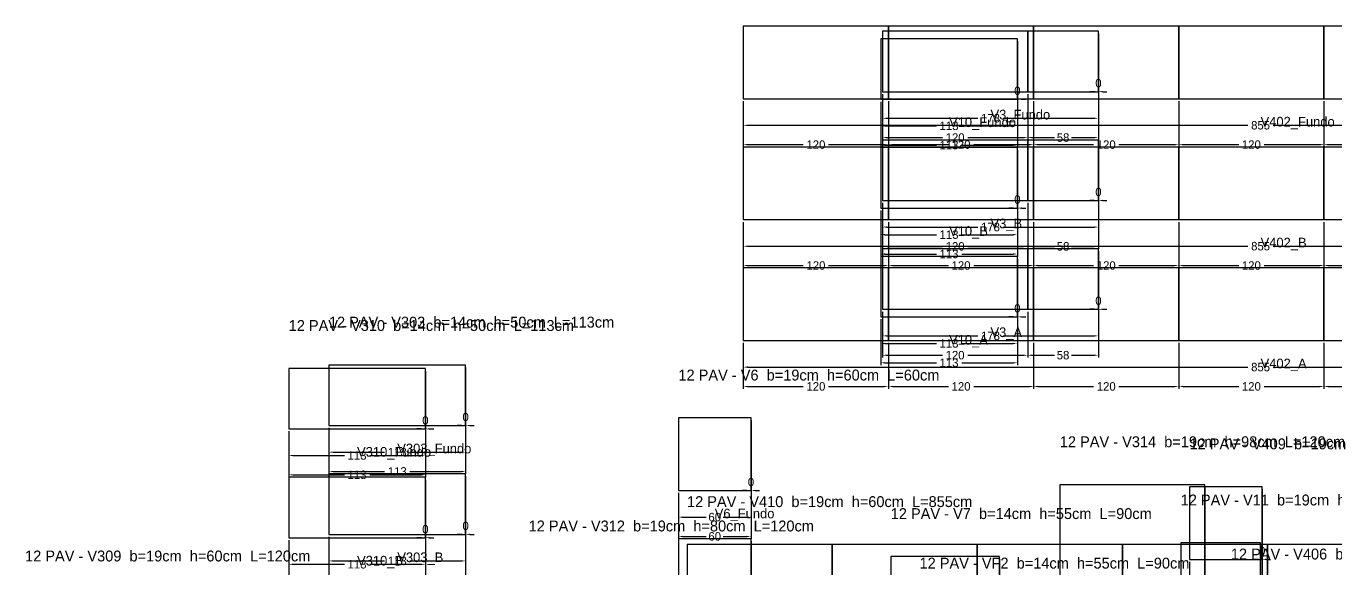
# Model space of a CAD drawing. Header units: metres. Extents: x 946 to 6411, y -603 to 1666.
# Drawn here: x 1103 to 2185, y 459 to 908 of the extents above; entities that cross this region are included whole.
import ezdxf

# ---------------------------------------------------------------- set-up
doc = ezdxf.new("R2010")
doc.units = ezdxf.units.M
doc.layers.add('COTA', color=3, linetype='Continuous')
doc.dimstyles.new('COTA_VIG', dxfattribs={"dimtxt": 7, "dimasz": 3.5, "dimexe": 2, "dimexo": 2, "dimgap": 1.5, "dimtad": 1, "dimdec": 1, "dimcen": 2.5, "dimclrd": 3, "dimclre": 3, "dimclrt": 3, "dimazin": 3, "dimtfac": 1, "dimtmove": 0, "dimatfit": 3})

# ---------------------------------------------------------------- blocks, each defined once
blk = doc.blocks.new('_CLOSEDFILLED')
at = {"color": 0, "linetype": 'BYBLOCK'}
blk.add_solid([(-1, 0.16), (0, 0), (-1, -0.16)], dxfattribs=at)
blk = doc.blocks.new('*D37')
at = {"color": 3}
for p, q in [((1810.53, 671.94), (1810.53, 649.94)), ((1989.03, 671.94), (1989.03, 649.94)), ((1814.03, 651.94), (1889.28, 651.94)), ((1910.28, 651.94), (1985.53, 651.94))]:
    blk.add_line(p, q, dxfattribs=at)
at = {"layer": 'Defpoints'}
for p in [(1810.53, 673.94), (1989.03, 673.94), (1810.53, 651.94)]:
    blk.add_point(p, dxfattribs=at)
at = {"layer": 'COTA', "color": 3, "xscale": 3.5, "yscale": 3.5, "rotation": 180}
blk.add_blockref('_CLOSEDFILLED', (1810.53, 651.94), dxfattribs=at)
at = {"layer": 'COTA', "color": 3, "xscale": 3.5, "yscale": 3.5}
blk.add_blockref('_CLOSEDFILLED', (1989.03, 651.94), dxfattribs=at)
at = {"layer": 'COTA', "color": 3, "insert": (1899.78, 651.94), "char_height": 7, "attachment_point": 5}
blk.add_mtext('178', dxfattribs=at)
blk = doc.blocks.new('*D38')
at = {"color": 3}
for p, q in [((1810.53, 671.94), (1810.53, 633.94)), ((1930.53, 671.94), (1930.53, 633.94)), ((1814.03, 635.94), (1860.03, 635.94)), ((1881.03, 635.94), (1927.03, 635.94))]:
    blk.add_line(p, q, dxfattribs=at)
at = {"layer": 'Defpoints'}
for p in [(1810.53, 673.94), (1930.53, 673.94), (1810.53, 635.94)]:
    blk.add_point(p, dxfattribs=at)
at = {"layer": 'COTA', "color": 3, "xscale": 3.5, "yscale": 3.5, "rotation": 180}
blk.add_blockref('_CLOSEDFILLED', (1810.53, 635.94), dxfattribs=at)
at = {"layer": 'COTA', "color": 3, "xscale": 3.5, "yscale": 3.5}
blk.add_blockref('_CLOSEDFILLED', (1930.53, 635.94), dxfattribs=at)
at = {"layer": 'COTA', "color": 3, "insert": (1870.53, 635.94), "char_height": 7, "attachment_point": 5}
blk.add_mtext('120', dxfattribs=at)
blk = doc.blocks.new('*D39')
at = {"color": 3}
for p, q in [((1930.53, 671.94), (1930.53, 633.94)), ((1989.03, 671.94), (1989.03, 633.94)), ((1934.03, 635.94), (1952.78, 635.94)), ((1966.78, 635.94), (1985.53, 635.94))]:
    blk.add_line(p, q, dxfattribs=at)
at = {"layer": 'Defpoints'}
for p in [(1930.53, 673.94), (1989.03, 673.94), (1930.53, 635.94)]:
    blk.add_point(p, dxfattribs=at)
at = {"layer": 'COTA', "color": 3, "xscale": 3.5, "yscale": 3.5, "rotation": 180}
blk.add_blockref('_CLOSEDFILLED', (1930.53, 635.94), dxfattribs=at)
at = {"layer": 'COTA', "color": 3, "xscale": 3.5, "yscale": 3.5}
blk.add_blockref('_CLOSEDFILLED', (1989.03, 635.94), dxfattribs=at)
at = {"layer": 'COTA', "color": 3, "insert": (1959.78, 635.94), "char_height": 7, "attachment_point": 5}
blk.add_mtext('58', dxfattribs=at)
blk = doc.blocks.new('*D41')
at = {"color": 3}
for p, q in [((1810.53, 761.94), (1810.53, 739.94)), ((1989.03, 761.94), (1989.03, 739.94)), ((1814.03, 741.94), (1889.28, 741.94)), ((1910.28, 741.94), (1985.53, 741.94))]:
    blk.add_line(p, q, dxfattribs=at)
at = {"layer": 'Defpoints'}
for p in [(1810.53, 763.94), (1989.03, 763.94), (1810.53, 741.94)]:
    blk.add_point(p, dxfattribs=at)
at = {"layer": 'COTA', "color": 3, "xscale": 3.5, "yscale": 3.5, "rotation": 180}
blk.add_blockref('_CLOSEDFILLED', (1810.53, 741.94), dxfattribs=at)
at = {"layer": 'COTA', "color": 3, "xscale": 3.5, "yscale": 3.5}
blk.add_blockref('_CLOSEDFILLED', (1989.03, 741.94), dxfattribs=at)
at = {"layer": 'COTA', "color": 3, "insert": (1899.78, 741.94), "char_height": 7, "attachment_point": 5}
blk.add_mtext('178', dxfattribs=at)
blk = doc.blocks.new('*D42')
at = {"color": 3}
for p, q in [((1810.53, 761.94), (1810.53, 723.94)), ((1930.53, 761.94), (1930.53, 723.94)), ((1814.03, 725.94), (1860.03, 725.94)), ((1881.03, 725.94), (1927.03, 725.94))]:
    blk.add_line(p, q, dxfattribs=at)
at = {"layer": 'Defpoints'}
for p in [(1810.53, 763.94), (1930.53, 763.94), (1810.53, 725.94)]:
    blk.add_point(p, dxfattribs=at)
at = {"layer": 'COTA', "color": 3, "xscale": 3.5, "yscale": 3.5, "rotation": 180}
blk.add_blockref('_CLOSEDFILLED', (1810.53, 725.94), dxfattribs=at)
at = {"layer": 'COTA', "color": 3, "xscale": 3.5, "yscale": 3.5}
blk.add_blockref('_CLOSEDFILLED', (1930.53, 725.94), dxfattribs=at)
at = {"layer": 'COTA', "color": 3, "insert": (1870.53, 725.94), "char_height": 7, "attachment_point": 5}
blk.add_mtext('120', dxfattribs=at)
blk = doc.blocks.new('*D43')
at = {"color": 3}
for p, q in [((1930.53, 761.94), (1930.53, 723.94)), ((1989.03, 761.94), (1989.03, 723.94)), ((1934.03, 725.94), (1952.78, 725.94)), ((1966.78, 725.94), (1985.53, 725.94))]:
    blk.add_line(p, q, dxfattribs=at)
at = {"layer": 'Defpoints'}
for p in [(1930.53, 763.94), (1989.03, 763.94), (1930.53, 725.94)]:
    blk.add_point(p, dxfattribs=at)
at = {"layer": 'COTA', "color": 3, "xscale": 3.5, "yscale": 3.5, "rotation": 180}
blk.add_blockref('_CLOSEDFILLED', (1930.53, 725.94), dxfattribs=at)
at = {"layer": 'COTA', "color": 3, "xscale": 3.5, "yscale": 3.5}
blk.add_blockref('_CLOSEDFILLED', (1989.03, 725.94), dxfattribs=at)
at = {"layer": 'COTA', "color": 3, "insert": (1959.78, 725.94), "char_height": 7, "attachment_point": 5}
blk.add_mtext('58', dxfattribs=at)
blk = doc.blocks.new('*D45')
at = {"color": 3}
for p, q in [((1810.53, 851.94), (1810.53, 829.94)), ((1989.03, 851.94), (1989.03, 829.94)), ((1814.03, 831.94), (1889.28, 831.94)), ((1910.28, 831.94), (1985.53, 831.94))]:
    blk.add_line(p, q, dxfattribs=at)
at = {"layer": 'Defpoints'}
for p in [(1810.53, 853.94), (1989.03, 853.94), (1810.53, 831.94)]:
    blk.add_point(p, dxfattribs=at)
at = {"layer": 'COTA', "color": 3, "xscale": 3.5, "yscale": 3.5, "rotation": 180}
blk.add_blockref('_CLOSEDFILLED', (1810.53, 831.94), dxfattribs=at)
at = {"layer": 'COTA', "color": 3, "xscale": 3.5, "yscale": 3.5}
blk.add_blockref('_CLOSEDFILLED', (1989.03, 831.94), dxfattribs=at)
at = {"layer": 'COTA', "color": 3, "insert": (1899.78, 831.94), "char_height": 7, "attachment_point": 5}
blk.add_mtext('178', dxfattribs=at)
blk = doc.blocks.new('*D46')
at = {"color": 3}
for p, q in [((1810.53, 851.94), (1810.53, 813.94)), ((1930.53, 851.94), (1930.53, 813.94)), ((1814.03, 815.94), (1860.03, 815.94)), ((1881.03, 815.94), (1927.03, 815.94))]:
    blk.add_line(p, q, dxfattribs=at)
at = {"layer": 'Defpoints'}
for p in [(1810.53, 853.94), (1930.53, 853.94), (1810.53, 815.94)]:
    blk.add_point(p, dxfattribs=at)
at = {"layer": 'COTA', "color": 3, "xscale": 3.5, "yscale": 3.5, "rotation": 180}
blk.add_blockref('_CLOSEDFILLED', (1810.53, 815.94), dxfattribs=at)
at = {"layer": 'COTA', "color": 3, "xscale": 3.5, "yscale": 3.5}
blk.add_blockref('_CLOSEDFILLED', (1930.53, 815.94), dxfattribs=at)
at = {"layer": 'COTA', "color": 3, "insert": (1870.53, 815.94), "char_height": 7, "attachment_point": 5}
blk.add_mtext('120', dxfattribs=at)
blk = doc.blocks.new('*D47')
at = {"color": 3}
for p, q in [((1930.53, 851.94), (1930.53, 813.94)), ((1989.03, 851.94), (1989.03, 813.94)), ((1934.03, 815.94), (1952.78, 815.94)), ((1966.78, 815.94), (1985.53, 815.94))]:
    blk.add_line(p, q, dxfattribs=at)
at = {"layer": 'Defpoints'}
for p in [(1930.53, 853.94), (1989.03, 853.94), (1930.53, 815.94)]:
    blk.add_point(p, dxfattribs=at)
at = {"layer": 'COTA', "color": 3, "xscale": 3.5, "yscale": 3.5, "rotation": 180}
blk.add_blockref('_CLOSEDFILLED', (1930.53, 815.94), dxfattribs=at)
at = {"layer": 'COTA', "color": 3, "xscale": 3.5, "yscale": 3.5}
blk.add_blockref('_CLOSEDFILLED', (1989.03, 815.94), dxfattribs=at)
at = {"layer": 'COTA', "color": 3, "insert": (1959.78, 815.94), "char_height": 7, "attachment_point": 5}
blk.add_mtext('58', dxfattribs=at)
blk = doc.blocks.new('*D88')
at = {"color": 3}
for p, q in [((1641.81, 522.02), (1641.81, 500.02)), ((1701.81, 522.02), (1701.81, 500.02)), ((1645.31, 502.02), (1664.81, 502.02)), ((1678.81, 502.02), (1698.31, 502.02))]:
    blk.add_line(p, q, dxfattribs=at)
at = {"layer": 'Defpoints'}
for p in [(1641.81, 524.02), (1701.81, 524.02), (1641.81, 502.02)]:
    blk.add_point(p, dxfattribs=at)
at = {"layer": 'COTA', "color": 3, "xscale": 3.5, "yscale": 3.5, "rotation": 180}
blk.add_blockref('_CLOSEDFILLED', (1641.81, 502.02), dxfattribs=at)
at = {"layer": 'COTA', "color": 3, "xscale": 3.5, "yscale": 3.5}
blk.add_blockref('_CLOSEDFILLED', (1701.81, 502.02), dxfattribs=at)
at = {"layer": 'COTA', "color": 3, "insert": (1671.81, 502.02), "char_height": 7, "attachment_point": 5}
blk.add_mtext('60', dxfattribs=at)
blk = doc.blocks.new('*D89')
at = {"color": 3}
for p, q in [((1641.81, 522.02), (1641.81, 484.02)), ((1701.81, 522.02), (1701.81, 484.02)), ((1645.31, 486.02), (1664.81, 486.02)), ((1678.81, 486.02), (1698.31, 486.02))]:
    blk.add_line(p, q, dxfattribs=at)
at = {"layer": 'Defpoints'}
for p in [(1641.81, 524.02), (1701.81, 524.02), (1641.81, 486.02)]:
    blk.add_point(p, dxfattribs=at)
at = {"layer": 'COTA', "color": 3, "xscale": 3.5, "yscale": 3.5, "rotation": 180}
blk.add_blockref('_CLOSEDFILLED', (1641.81, 486.02), dxfattribs=at)
at = {"layer": 'COTA', "color": 3, "xscale": 3.5, "yscale": 3.5}
blk.add_blockref('_CLOSEDFILLED', (1701.81, 486.02), dxfattribs=at)
at = {"layer": 'COTA', "color": 3, "insert": (1671.81, 486.02), "char_height": 7, "attachment_point": 5}
blk.add_mtext('60', dxfattribs=at)
blk = doc.blocks.new('*D118')
at = {"color": 3}
for p, q in [((1809.02, 665.66), (1809.02, 643.66)), ((1922.02, 665.66), (1922.02, 643.66)), ((1812.52, 645.66), (1855.02, 645.66)), ((1876.02, 645.66), (1918.52, 645.66))]:
    blk.add_line(p, q, dxfattribs=at)
at = {"layer": 'Defpoints'}
for p in [(1809.02, 667.66), (1922.02, 667.66), (1809.02, 645.66)]:
    blk.add_point(p, dxfattribs=at)
at = {"layer": 'COTA', "color": 3, "xscale": 3.5, "yscale": 3.5, "rotation": 180}
blk.add_blockref('_CLOSEDFILLED', (1809.02, 645.66), dxfattribs=at)
at = {"layer": 'COTA', "color": 3, "xscale": 3.5, "yscale": 3.5}
blk.add_blockref('_CLOSEDFILLED', (1922.02, 645.66), dxfattribs=at)
at = {"layer": 'COTA', "color": 3, "insert": (1865.52, 645.66), "char_height": 7, "attachment_point": 5}
blk.add_mtext('113', dxfattribs=at)
blk = doc.blocks.new('*D119')
at = {"color": 3}
for p, q in [((1809.02, 665.66), (1809.02, 627.66)), ((1922.02, 665.66), (1922.02, 627.66)), ((1812.52, 629.66), (1855.02, 629.66)), ((1876.02, 629.66), (1918.52, 629.66))]:
    blk.add_line(p, q, dxfattribs=at)
at = {"layer": 'Defpoints'}
for p in [(1809.02, 667.66), (1922.02, 667.66), (1809.02, 629.66)]:
    blk.add_point(p, dxfattribs=at)
at = {"layer": 'COTA', "color": 3, "xscale": 3.5, "yscale": 3.5, "rotation": 180}
blk.add_blockref('_CLOSEDFILLED', (1809.02, 629.66), dxfattribs=at)
at = {"layer": 'COTA', "color": 3, "xscale": 3.5, "yscale": 3.5}
blk.add_blockref('_CLOSEDFILLED', (1922.02, 629.66), dxfattribs=at)
at = {"layer": 'COTA', "color": 3, "insert": (1865.52, 629.66), "char_height": 7, "attachment_point": 5}
blk.add_mtext('113', dxfattribs=at)
blk = doc.blocks.new('*D121')
at = {"color": 3}
for p, q in [((1809.02, 755.66), (1809.02, 733.66)), ((1922.02, 755.66), (1922.02, 733.66)), ((1812.52, 735.66), (1855.02, 735.66)), ((1876.02, 735.66), (1918.52, 735.66))]:
    blk.add_line(p, q, dxfattribs=at)
at = {"layer": 'Defpoints'}
for p in [(1809.02, 757.66), (1922.02, 757.66), (1809.02, 735.66)]:
    blk.add_point(p, dxfattribs=at)
at = {"layer": 'COTA', "color": 3, "xscale": 3.5, "yscale": 3.5, "rotation": 180}
blk.add_blockref('_CLOSEDFILLED', (1809.02, 735.66), dxfattribs=at)
at = {"layer": 'COTA', "color": 3, "xscale": 3.5, "yscale": 3.5}
blk.add_blockref('_CLOSEDFILLED', (1922.02, 735.66), dxfattribs=at)
at = {"layer": 'COTA', "color": 3, "insert": (1865.52, 735.66), "char_height": 7, "attachment_point": 5}
blk.add_mtext('113', dxfattribs=at)
blk = doc.blocks.new('*D122')
at = {"color": 3}
for p, q in [((1809.02, 755.66), (1809.02, 717.66)), ((1922.02, 755.66), (1922.02, 717.66)), ((1812.52, 719.66), (1855.02, 719.66)), ((1876.02, 719.66), (1918.52, 719.66))]:
    blk.add_line(p, q, dxfattribs=at)
at = {"layer": 'Defpoints'}
for p in [(1809.02, 757.66), (1922.02, 757.66), (1809.02, 719.66)]:
    blk.add_point(p, dxfattribs=at)
at = {"layer": 'COTA', "color": 3, "xscale": 3.5, "yscale": 3.5, "rotation": 180}
blk.add_blockref('_CLOSEDFILLED', (1809.02, 719.66), dxfattribs=at)
at = {"layer": 'COTA', "color": 3, "xscale": 3.5, "yscale": 3.5}
blk.add_blockref('_CLOSEDFILLED', (1922.02, 719.66), dxfattribs=at)
at = {"layer": 'COTA', "color": 3, "insert": (1865.52, 719.66), "char_height": 7, "attachment_point": 5}
blk.add_mtext('113', dxfattribs=at)
blk = doc.blocks.new('*D124')
at = {"color": 3}
for p, q in [((1809.02, 845.66), (1809.02, 823.66)), ((1922.02, 845.66), (1922.02, 823.66)), ((1812.52, 825.66), (1855.02, 825.66)), ((1876.02, 825.66), (1918.52, 825.66))]:
    blk.add_line(p, q, dxfattribs=at)
at = {"layer": 'Defpoints'}
for p in [(1809.02, 847.66), (1922.02, 847.66), (1809.02, 825.66)]:
    blk.add_point(p, dxfattribs=at)
at = {"layer": 'COTA', "color": 3, "xscale": 3.5, "yscale": 3.5, "rotation": 180}
blk.add_blockref('_CLOSEDFILLED', (1809.02, 825.66), dxfattribs=at)
at = {"layer": 'COTA', "color": 3, "xscale": 3.5, "yscale": 3.5}
blk.add_blockref('_CLOSEDFILLED', (1922.02, 825.66), dxfattribs=at)
at = {"layer": 'COTA', "color": 3, "insert": (1865.52, 825.66), "char_height": 7, "attachment_point": 5}
blk.add_mtext('113', dxfattribs=at)
blk = doc.blocks.new('*D125')
at = {"color": 3}
for p, q in [((1809.02, 845.66), (1809.02, 807.66)), ((1922.02, 845.66), (1922.02, 807.66)), ((1812.52, 809.66), (1855.02, 809.66)), ((1876.02, 809.66), (1918.52, 809.66))]:
    blk.add_line(p, q, dxfattribs=at)
at = {"layer": 'Defpoints'}
for p in [(1809.02, 847.66), (1922.02, 847.66), (1809.02, 809.66)]:
    blk.add_point(p, dxfattribs=at)
at = {"layer": 'COTA', "color": 3, "xscale": 3.5, "yscale": 3.5, "rotation": 180}
blk.add_blockref('_CLOSEDFILLED', (1809.02, 809.66), dxfattribs=at)
at = {"layer": 'COTA', "color": 3, "xscale": 3.5, "yscale": 3.5}
blk.add_blockref('_CLOSEDFILLED', (1922.02, 809.66), dxfattribs=at)
at = {"layer": 'COTA', "color": 3, "insert": (1865.52, 809.66), "char_height": 7, "attachment_point": 5}
blk.add_mtext('113', dxfattribs=at)
blk = doc.blocks.new('*D1348')
at = {"color": 3}
for p, q in [((1352.88, 485.79), (1352.88, 463.79)), ((1465.88, 485.79), (1465.88, 463.79)), ((1356.38, 465.79), (1398.88, 465.79)), ((1419.88, 465.79), (1462.38, 465.79))]:
    blk.add_line(p, q, dxfattribs=at)
at = {"layer": 'Defpoints'}
for p in [(1352.88, 487.79), (1465.88, 487.79), (1352.88, 465.79)]:
    blk.add_point(p, dxfattribs=at)
at = {"layer": 'COTA', "color": 3, "xscale": 3.5, "yscale": 3.5, "rotation": 180}
blk.add_blockref('_CLOSEDFILLED', (1352.88, 465.79), dxfattribs=at)
at = {"layer": 'COTA', "color": 3, "xscale": 3.5, "yscale": 3.5}
blk.add_blockref('_CLOSEDFILLED', (1465.88, 465.79), dxfattribs=at)
at = {"layer": 'COTA', "color": 3, "insert": (1409.38, 465.79), "char_height": 7, "attachment_point": 5}
blk.add_mtext('113', dxfattribs=at)
blk = doc.blocks.new('*D1349')
at = {"color": 3}
for p, q in [((1352.88, 485.79), (1352.88, 447.79)), ((1465.88, 485.79), (1465.88, 447.79)), ((1356.38, 449.79), (1398.88, 449.79)), ((1419.88, 449.79), (1462.38, 449.79))]:
    blk.add_line(p, q, dxfattribs=at)
at = {"layer": 'Defpoints'}
for p in [(1352.88, 487.79), (1465.88, 487.79), (1352.88, 449.79)]:
    blk.add_point(p, dxfattribs=at)
at = {"layer": 'COTA', "color": 3, "xscale": 3.5, "yscale": 3.5, "rotation": 180}
blk.add_blockref('_CLOSEDFILLED', (1352.88, 449.79), dxfattribs=at)
at = {"layer": 'COTA', "color": 3, "xscale": 3.5, "yscale": 3.5}
blk.add_blockref('_CLOSEDFILLED', (1465.88, 449.79), dxfattribs=at)
at = {"layer": 'COTA', "color": 3, "insert": (1409.38, 449.79), "char_height": 7, "attachment_point": 5}
blk.add_mtext('113', dxfattribs=at)
blk = doc.blocks.new('*D1351')
at = {"color": 3}
for p, q in [((1352.88, 575.79), (1352.88, 553.79)), ((1465.88, 575.79), (1465.88, 553.79)), ((1356.38, 555.79), (1398.88, 555.79)), ((1419.88, 555.79), (1462.38, 555.79))]:
    blk.add_line(p, q, dxfattribs=at)
at = {"layer": 'Defpoints'}
for p in [(1352.88, 577.79), (1465.88, 577.79), (1352.88, 555.79)]:
    blk.add_point(p, dxfattribs=at)
at = {"layer": 'COTA', "color": 3, "xscale": 3.5, "yscale": 3.5, "rotation": 180}
blk.add_blockref('_CLOSEDFILLED', (1352.88, 555.79), dxfattribs=at)
at = {"layer": 'COTA', "color": 3, "xscale": 3.5, "yscale": 3.5}
blk.add_blockref('_CLOSEDFILLED', (1465.88, 555.79), dxfattribs=at)
at = {"layer": 'COTA', "color": 3, "insert": (1409.38, 555.79), "char_height": 7, "attachment_point": 5}
blk.add_mtext('113', dxfattribs=at)
blk = doc.blocks.new('*D1352')
at = {"color": 3}
for p, q in [((1352.88, 575.79), (1352.88, 537.79)), ((1465.88, 575.79), (1465.88, 537.79)), ((1356.38, 539.79), (1398.88, 539.79)), ((1419.88, 539.79), (1462.38, 539.79))]:
    blk.add_line(p, q, dxfattribs=at)
at = {"layer": 'Defpoints'}
for p in [(1352.88, 577.79), (1465.88, 577.79), (1352.88, 539.79)]:
    blk.add_point(p, dxfattribs=at)
at = {"layer": 'COTA', "color": 3, "xscale": 3.5, "yscale": 3.5, "rotation": 180}
blk.add_blockref('_CLOSEDFILLED', (1352.88, 539.79), dxfattribs=at)
at = {"layer": 'COTA', "color": 3, "xscale": 3.5, "yscale": 3.5}
blk.add_blockref('_CLOSEDFILLED', (1465.88, 539.79), dxfattribs=at)
at = {"layer": 'COTA', "color": 3, "insert": (1409.38, 539.79), "char_height": 7, "attachment_point": 5}
blk.add_mtext('113', dxfattribs=at)
blk = doc.blocks.new('*D1441')
at = {"color": 3}
for p, q in [((1319.63, 483), (1319.63, 461)), ((1432.63, 483), (1432.63, 461)), ((1323.13, 463), (1365.63, 463)), ((1386.63, 463), (1429.13, 463))]:
    blk.add_line(p, q, dxfattribs=at)
at = {"layer": 'Defpoints'}
for p in [(1319.63, 485), (1432.63, 485), (1319.63, 463)]:
    blk.add_point(p, dxfattribs=at)
at = {"layer": 'COTA', "color": 3, "xscale": 3.5, "yscale": 3.5, "rotation": 180}
blk.add_blockref('_CLOSEDFILLED', (1319.63, 463), dxfattribs=at)
at = {"layer": 'COTA', "color": 3, "xscale": 3.5, "yscale": 3.5}
blk.add_blockref('_CLOSEDFILLED', (1432.63, 463), dxfattribs=at)
at = {"layer": 'COTA', "color": 3, "insert": (1376.13, 463), "char_height": 7, "attachment_point": 5}
blk.add_mtext('113', dxfattribs=at)
blk = doc.blocks.new('*D1442')
at = {"color": 3}
for p, q in [((1319.63, 483), (1319.63, 445)), ((1432.63, 483), (1432.63, 445)), ((1323.13, 447), (1365.63, 447)), ((1386.63, 447), (1429.13, 447))]:
    blk.add_line(p, q, dxfattribs=at)
at = {"layer": 'Defpoints'}
for p in [(1319.63, 485), (1432.63, 485), (1319.63, 447)]:
    blk.add_point(p, dxfattribs=at)
at = {"layer": 'COTA', "color": 3, "xscale": 3.5, "yscale": 3.5, "rotation": 180}
blk.add_blockref('_CLOSEDFILLED', (1319.63, 447), dxfattribs=at)
at = {"layer": 'COTA', "color": 3, "xscale": 3.5, "yscale": 3.5}
blk.add_blockref('_CLOSEDFILLED', (1432.63, 447), dxfattribs=at)
at = {"layer": 'COTA', "color": 3, "insert": (1376.13, 447), "char_height": 7, "attachment_point": 5}
blk.add_mtext('113', dxfattribs=at)
blk = doc.blocks.new('*D1444')
at = {"color": 3}
for p, q in [((1319.63, 573), (1319.63, 551)), ((1432.63, 573), (1432.63, 551)), ((1323.13, 553), (1365.63, 553)), ((1386.63, 553), (1429.13, 553))]:
    blk.add_line(p, q, dxfattribs=at)
at = {"layer": 'Defpoints'}
for p in [(1319.63, 575), (1432.63, 575), (1319.63, 553)]:
    blk.add_point(p, dxfattribs=at)
at = {"layer": 'COTA', "color": 3, "xscale": 3.5, "yscale": 3.5, "rotation": 180}
blk.add_blockref('_CLOSEDFILLED', (1319.63, 553), dxfattribs=at)
at = {"layer": 'COTA', "color": 3, "xscale": 3.5, "yscale": 3.5}
blk.add_blockref('_CLOSEDFILLED', (1432.63, 553), dxfattribs=at)
at = {"layer": 'COTA', "color": 3, "insert": (1376.13, 553), "char_height": 7, "attachment_point": 5}
blk.add_mtext('113', dxfattribs=at)
blk = doc.blocks.new('*D1445')
at = {"color": 3}
for p, q in [((1319.63, 573), (1319.63, 535)), ((1432.63, 573), (1432.63, 535)), ((1323.13, 537), (1365.63, 537)), ((1386.63, 537), (1429.13, 537))]:
    blk.add_line(p, q, dxfattribs=at)
at = {"layer": 'Defpoints'}
for p in [(1319.63, 575), (1432.63, 575), (1319.63, 537)]:
    blk.add_point(p, dxfattribs=at)
at = {"layer": 'COTA', "color": 3, "xscale": 3.5, "yscale": 3.5, "rotation": 180}
blk.add_blockref('_CLOSEDFILLED', (1319.63, 537), dxfattribs=at)
at = {"layer": 'COTA', "color": 3, "xscale": 3.5, "yscale": 3.5}
blk.add_blockref('_CLOSEDFILLED', (1432.63, 537), dxfattribs=at)
at = {"layer": 'COTA', "color": 3, "insert": (1376.13, 537), "char_height": 7, "attachment_point": 5}
blk.add_mtext('113', dxfattribs=at)
blk = doc.blocks.new('*D1717')
at = {"color": 3}
for p, q in [((1695.46, 646.11), (1695.46, 624.11)), ((2550.66, 646.11), (2550.66, 624.11)), ((1698.96, 626.11), (2112.56, 626.11)), ((2133.56, 626.11), (2547.16, 626.11))]:
    blk.add_line(p, q, dxfattribs=at)
at = {"layer": 'Defpoints'}
for p in [(1695.46, 648.11), (2550.66, 648.11), (1695.46, 626.11)]:
    blk.add_point(p, dxfattribs=at)
at = {"layer": 'COTA', "color": 3, "xscale": 3.5, "yscale": 3.5, "rotation": 180}
blk.add_blockref('_CLOSEDFILLED', (1695.46, 626.11), dxfattribs=at)
at = {"layer": 'COTA', "color": 3, "xscale": 3.5, "yscale": 3.5}
blk.add_blockref('_CLOSEDFILLED', (2550.66, 626.11), dxfattribs=at)
at = {"layer": 'COTA', "color": 3, "insert": (2123.06, 626.11), "char_height": 7, "attachment_point": 5}
blk.add_mtext('855', dxfattribs=at)
blk = doc.blocks.new('*D1718')
at = {"color": 3}
for p, q in [((1695.46, 646.11), (1695.46, 608.11)), ((1815.46, 646.11), (1815.46, 608.11)), ((1698.96, 610.11), (1744.96, 610.11)), ((1765.96, 610.11), (1811.96, 610.11))]:
    blk.add_line(p, q, dxfattribs=at)
at = {"layer": 'Defpoints'}
for p in [(1695.46, 648.11), (1815.46, 648.11), (1695.46, 610.11)]:
    blk.add_point(p, dxfattribs=at)
at = {"layer": 'COTA', "color": 3, "xscale": 3.5, "yscale": 3.5, "rotation": 180}
blk.add_blockref('_CLOSEDFILLED', (1695.46, 610.11), dxfattribs=at)
at = {"layer": 'COTA', "color": 3, "xscale": 3.5, "yscale": 3.5}
blk.add_blockref('_CLOSEDFILLED', (1815.46, 610.11), dxfattribs=at)
at = {"layer": 'COTA', "color": 3, "insert": (1755.46, 610.11), "char_height": 7, "attachment_point": 5}
blk.add_mtext('120', dxfattribs=at)
blk = doc.blocks.new('*D1719')
at = {"color": 3}
for p, q in [((1815.46, 646.11), (1815.46, 608.11)), ((1935.46, 646.11), (1935.46, 608.11)), ((1818.96, 610.11), (1864.96, 610.11)), ((1885.96, 610.11), (1931.96, 610.11))]:
    blk.add_line(p, q, dxfattribs=at)
at = {"layer": 'Defpoints'}
for p in [(1815.46, 648.11), (1935.46, 648.11), (1815.46, 610.11)]:
    blk.add_point(p, dxfattribs=at)
at = {"layer": 'COTA', "color": 3, "xscale": 3.5, "yscale": 3.5, "rotation": 180}
blk.add_blockref('_CLOSEDFILLED', (1815.46, 610.11), dxfattribs=at)
at = {"layer": 'COTA', "color": 3, "xscale": 3.5, "yscale": 3.5}
blk.add_blockref('_CLOSEDFILLED', (1935.46, 610.11), dxfattribs=at)
at = {"layer": 'COTA', "color": 3, "insert": (1875.46, 610.11), "char_height": 7, "attachment_point": 5}
blk.add_mtext('120', dxfattribs=at)
blk = doc.blocks.new('*D1720')
at = {"color": 3}
for p, q in [((1935.46, 646.11), (1935.46, 608.11)), ((2055.46, 646.11), (2055.46, 608.11)), ((1938.96, 610.11), (1984.96, 610.11)), ((2005.96, 610.11), (2051.96, 610.11))]:
    blk.add_line(p, q, dxfattribs=at)
at = {"layer": 'Defpoints'}
for p in [(1935.46, 648.11), (2055.46, 648.11), (1935.46, 610.11)]:
    blk.add_point(p, dxfattribs=at)
at = {"layer": 'COTA', "color": 3, "xscale": 3.5, "yscale": 3.5, "rotation": 180}
blk.add_blockref('_CLOSEDFILLED', (1935.46, 610.11), dxfattribs=at)
at = {"layer": 'COTA', "color": 3, "xscale": 3.5, "yscale": 3.5}
blk.add_blockref('_CLOSEDFILLED', (2055.46, 610.11), dxfattribs=at)
at = {"layer": 'COTA', "color": 3, "insert": (1995.46, 610.11), "char_height": 7, "attachment_point": 5}
blk.add_mtext('120', dxfattribs=at)
blk = doc.blocks.new('*D1721')
at = {"color": 3}
for p, q in [((2055.46, 646.11), (2055.46, 608.11)), ((2175.46, 646.11), (2175.46, 608.11)), ((2058.96, 610.11), (2104.96, 610.11)), ((2125.96, 610.11), (2171.96, 610.11))]:
    blk.add_line(p, q, dxfattribs=at)
at = {"layer": 'Defpoints'}
for p in [(2055.46, 648.11), (2175.46, 648.11), (2055.46, 610.11)]:
    blk.add_point(p, dxfattribs=at)
at = {"layer": 'COTA', "color": 3, "xscale": 3.5, "yscale": 3.5, "rotation": 180}
blk.add_blockref('_CLOSEDFILLED', (2055.46, 610.11), dxfattribs=at)
at = {"layer": 'COTA', "color": 3, "xscale": 3.5, "yscale": 3.5}
blk.add_blockref('_CLOSEDFILLED', (2175.46, 610.11), dxfattribs=at)
at = {"layer": 'COTA', "color": 3, "insert": (2115.46, 610.11), "char_height": 7, "attachment_point": 5}
blk.add_mtext('120', dxfattribs=at)
blk = doc.blocks.new('*D1722')
at = {"color": 3}
for p, q in [((2175.46, 646.11), (2175.46, 608.11)), ((2295.46, 646.11), (2295.46, 608.11)), ((2178.96, 610.11), (2224.96, 610.11)), ((2245.96, 610.11), (2291.96, 610.11))]:
    blk.add_line(p, q, dxfattribs=at)
at = {"layer": 'Defpoints'}
for p in [(2175.46, 648.11), (2295.46, 648.11), (2175.46, 610.11)]:
    blk.add_point(p, dxfattribs=at)
at = {"layer": 'COTA', "color": 3, "xscale": 3.5, "yscale": 3.5, "rotation": 180}
blk.add_blockref('_CLOSEDFILLED', (2175.46, 610.11), dxfattribs=at)
at = {"layer": 'COTA', "color": 3, "xscale": 3.5, "yscale": 3.5}
blk.add_blockref('_CLOSEDFILLED', (2295.46, 610.11), dxfattribs=at)
at = {"layer": 'COTA', "color": 3, "insert": (2235.46, 610.11), "char_height": 7, "attachment_point": 5}
blk.add_mtext('120', dxfattribs=at)
blk = doc.blocks.new('*D1727')
at = {"color": 3}
for p, q in [((1695.46, 746.11), (1695.46, 724.11)), ((2550.66, 746.11), (2550.66, 724.11)), ((1698.96, 726.11), (2112.56, 726.11)), ((2133.56, 726.11), (2547.16, 726.11))]:
    blk.add_line(p, q, dxfattribs=at)
at = {"layer": 'Defpoints'}
for p in [(1695.46, 748.11), (2550.66, 748.11), (1695.46, 726.11)]:
    blk.add_point(p, dxfattribs=at)
at = {"layer": 'COTA', "color": 3, "xscale": 3.5, "yscale": 3.5, "rotation": 180}
blk.add_blockref('_CLOSEDFILLED', (1695.46, 726.11), dxfattribs=at)
at = {"layer": 'COTA', "color": 3, "xscale": 3.5, "yscale": 3.5}
blk.add_blockref('_CLOSEDFILLED', (2550.66, 726.11), dxfattribs=at)
at = {"layer": 'COTA', "color": 3, "insert": (2123.06, 726.11), "char_height": 7, "attachment_point": 5}
blk.add_mtext('855', dxfattribs=at)
blk = doc.blocks.new('*D1728')
at = {"color": 3}
for p, q in [((1695.46, 746.11), (1695.46, 708.11)), ((1815.46, 746.11), (1815.46, 708.11)), ((1698.96, 710.11), (1744.96, 710.11)), ((1765.96, 710.11), (1811.96, 710.11))]:
    blk.add_line(p, q, dxfattribs=at)
at = {"layer": 'Defpoints'}
for p in [(1695.46, 748.11), (1815.46, 748.11), (1695.46, 710.11)]:
    blk.add_point(p, dxfattribs=at)
at = {"layer": 'COTA', "color": 3, "xscale": 3.5, "yscale": 3.5, "rotation": 180}
blk.add_blockref('_CLOSEDFILLED', (1695.46, 710.11), dxfattribs=at)
at = {"layer": 'COTA', "color": 3, "xscale": 3.5, "yscale": 3.5}
blk.add_blockref('_CLOSEDFILLED', (1815.46, 710.11), dxfattribs=at)
at = {"layer": 'COTA', "color": 3, "insert": (1755.46, 710.11), "char_height": 7, "attachment_point": 5}
blk.add_mtext('120', dxfattribs=at)
blk = doc.blocks.new('*D1729')
at = {"color": 3}
for p, q in [((1815.46, 746.11), (1815.46, 708.11)), ((1935.46, 746.11), (1935.46, 708.11)), ((1818.96, 710.11), (1864.96, 710.11)), ((1885.96, 710.11), (1931.96, 710.11))]:
    blk.add_line(p, q, dxfattribs=at)
at = {"layer": 'Defpoints'}
for p in [(1815.46, 748.11), (1935.46, 748.11), (1815.46, 710.11)]:
    blk.add_point(p, dxfattribs=at)
at = {"layer": 'COTA', "color": 3, "xscale": 3.5, "yscale": 3.5, "rotation": 180}
blk.add_blockref('_CLOSEDFILLED', (1815.46, 710.11), dxfattribs=at)
at = {"layer": 'COTA', "color": 3, "xscale": 3.5, "yscale": 3.5}
blk.add_blockref('_CLOSEDFILLED', (1935.46, 710.11), dxfattribs=at)
at = {"layer": 'COTA', "color": 3, "insert": (1875.46, 710.11), "char_height": 7, "attachment_point": 5}
blk.add_mtext('120', dxfattribs=at)
blk = doc.blocks.new('*D1730')
at = {"color": 3}
for p, q in [((1935.46, 746.11), (1935.46, 708.11)), ((2055.46, 746.11), (2055.46, 708.11)), ((1938.96, 710.11), (1984.96, 710.11)), ((2005.96, 710.11), (2051.96, 710.11))]:
    blk.add_line(p, q, dxfattribs=at)
at = {"layer": 'Defpoints'}
for p in [(1935.46, 748.11), (2055.46, 748.11), (1935.46, 710.11)]:
    blk.add_point(p, dxfattribs=at)
at = {"layer": 'COTA', "color": 3, "xscale": 3.5, "yscale": 3.5, "rotation": 180}
blk.add_blockref('_CLOSEDFILLED', (1935.46, 710.11), dxfattribs=at)
at = {"layer": 'COTA', "color": 3, "xscale": 3.5, "yscale": 3.5}
blk.add_blockref('_CLOSEDFILLED', (2055.46, 710.11), dxfattribs=at)
at = {"layer": 'COTA', "color": 3, "insert": (1995.46, 710.11), "char_height": 7, "attachment_point": 5}
blk.add_mtext('120', dxfattribs=at)
blk = doc.blocks.new('*D1731')
at = {"color": 3}
for p, q in [((2055.46, 746.11), (2055.46, 708.11)), ((2175.46, 746.11), (2175.46, 708.11)), ((2058.96, 710.11), (2104.96, 710.11)), ((2125.96, 710.11), (2171.96, 710.11))]:
    blk.add_line(p, q, dxfattribs=at)
at = {"layer": 'Defpoints'}
for p in [(2055.46, 748.11), (2175.46, 748.11), (2055.46, 710.11)]:
    blk.add_point(p, dxfattribs=at)
at = {"layer": 'COTA', "color": 3, "xscale": 3.5, "yscale": 3.5, "rotation": 180}
blk.add_blockref('_CLOSEDFILLED', (2055.46, 710.11), dxfattribs=at)
at = {"layer": 'COTA', "color": 3, "xscale": 3.5, "yscale": 3.5}
blk.add_blockref('_CLOSEDFILLED', (2175.46, 710.11), dxfattribs=at)
at = {"layer": 'COTA', "color": 3, "insert": (2115.46, 710.11), "char_height": 7, "attachment_point": 5}
blk.add_mtext('120', dxfattribs=at)
blk = doc.blocks.new('*D1732')
at = {"color": 3}
for p, q in [((2175.46, 746.11), (2175.46, 708.11)), ((2295.46, 746.11), (2295.46, 708.11)), ((2178.96, 710.11), (2224.96, 710.11)), ((2245.96, 710.11), (2291.96, 710.11))]:
    blk.add_line(p, q, dxfattribs=at)
at = {"layer": 'Defpoints'}
for p in [(2175.46, 748.11), (2295.46, 748.11), (2175.46, 710.11)]:
    blk.add_point(p, dxfattribs=at)
at = {"layer": 'COTA', "color": 3, "xscale": 3.5, "yscale": 3.5, "rotation": 180}
blk.add_blockref('_CLOSEDFILLED', (2175.46, 710.11), dxfattribs=at)
at = {"layer": 'COTA', "color": 3, "xscale": 3.5, "yscale": 3.5}
blk.add_blockref('_CLOSEDFILLED', (2295.46, 710.11), dxfattribs=at)
at = {"layer": 'COTA', "color": 3, "insert": (2235.46, 710.11), "char_height": 7, "attachment_point": 5}
blk.add_mtext('120', dxfattribs=at)
blk = doc.blocks.new('*D1737')
at = {"color": 3}
for p, q in [((1695.46, 846.11), (1695.46, 824.11)), ((2550.66, 846.11), (2550.66, 824.11)), ((1698.96, 826.11), (2112.56, 826.11)), ((2133.56, 826.11), (2547.16, 826.11))]:
    blk.add_line(p, q, dxfattribs=at)
at = {"layer": 'Defpoints'}
for p in [(1695.46, 848.11), (2550.66, 848.11), (1695.46, 826.11)]:
    blk.add_point(p, dxfattribs=at)
at = {"layer": 'COTA', "color": 3, "xscale": 3.5, "yscale": 3.5, "rotation": 180}
blk.add_blockref('_CLOSEDFILLED', (1695.46, 826.11), dxfattribs=at)
at = {"layer": 'COTA', "color": 3, "xscale": 3.5, "yscale": 3.5}
blk.add_blockref('_CLOSEDFILLED', (2550.66, 826.11), dxfattribs=at)
at = {"layer": 'COTA', "color": 3, "insert": (2123.06, 826.11), "char_height": 7, "attachment_point": 5}
blk.add_mtext('855', dxfattribs=at)
blk = doc.blocks.new('*D1738')
at = {"color": 3}
for p, q in [((1695.46, 846.11), (1695.46, 808.11)), ((1815.46, 846.11), (1815.46, 808.11)), ((1698.96, 810.11), (1744.96, 810.11)), ((1765.96, 810.11), (1811.96, 810.11))]:
    blk.add_line(p, q, dxfattribs=at)
at = {"layer": 'Defpoints'}
for p in [(1695.46, 848.11), (1815.46, 848.11), (1695.46, 810.11)]:
    blk.add_point(p, dxfattribs=at)
at = {"layer": 'COTA', "color": 3, "xscale": 3.5, "yscale": 3.5, "rotation": 180}
blk.add_blockref('_CLOSEDFILLED', (1695.46, 810.11), dxfattribs=at)
at = {"layer": 'COTA', "color": 3, "xscale": 3.5, "yscale": 3.5}
blk.add_blockref('_CLOSEDFILLED', (1815.46, 810.11), dxfattribs=at)
at = {"layer": 'COTA', "color": 3, "insert": (1755.46, 810.11), "char_height": 7, "attachment_point": 5}
blk.add_mtext('120', dxfattribs=at)
blk = doc.blocks.new('*D1739')
at = {"color": 3}
for p, q in [((1815.46, 846.11), (1815.46, 808.11)), ((1935.46, 846.11), (1935.46, 808.11)), ((1818.96, 810.11), (1864.96, 810.11)), ((1885.96, 810.11), (1931.96, 810.11))]:
    blk.add_line(p, q, dxfattribs=at)
at = {"layer": 'Defpoints'}
for p in [(1815.46, 848.11), (1935.46, 848.11), (1815.46, 810.11)]:
    blk.add_point(p, dxfattribs=at)
at = {"layer": 'COTA', "color": 3, "xscale": 3.5, "yscale": 3.5, "rotation": 180}
blk.add_blockref('_CLOSEDFILLED', (1815.46, 810.11), dxfattribs=at)
at = {"layer": 'COTA', "color": 3, "xscale": 3.5, "yscale": 3.5}
blk.add_blockref('_CLOSEDFILLED', (1935.46, 810.11), dxfattribs=at)
at = {"layer": 'COTA', "color": 3, "insert": (1875.46, 810.11), "char_height": 7, "attachment_point": 5}
blk.add_mtext('120', dxfattribs=at)
blk = doc.blocks.new('*D1740')
at = {"color": 3}
for p, q in [((1935.46, 846.11), (1935.46, 808.11)), ((2055.46, 846.11), (2055.46, 808.11)), ((1938.96, 810.11), (1984.96, 810.11)), ((2005.96, 810.11), (2051.96, 810.11))]:
    blk.add_line(p, q, dxfattribs=at)
at = {"layer": 'Defpoints'}
for p in [(1935.46, 848.11), (2055.46, 848.11), (1935.46, 810.11)]:
    blk.add_point(p, dxfattribs=at)
at = {"layer": 'COTA', "color": 3, "xscale": 3.5, "yscale": 3.5, "rotation": 180}
blk.add_blockref('_CLOSEDFILLED', (1935.46, 810.11), dxfattribs=at)
at = {"layer": 'COTA', "color": 3, "xscale": 3.5, "yscale": 3.5}
blk.add_blockref('_CLOSEDFILLED', (2055.46, 810.11), dxfattribs=at)
at = {"layer": 'COTA', "color": 3, "insert": (1995.46, 810.11), "char_height": 7, "attachment_point": 5}
blk.add_mtext('120', dxfattribs=at)
blk = doc.blocks.new('*D1741')
at = {"color": 3}
for p, q in [((2055.46, 846.11), (2055.46, 808.11)), ((2175.46, 846.11), (2175.46, 808.11)), ((2058.96, 810.11), (2104.96, 810.11)), ((2125.96, 810.11), (2171.96, 810.11))]:
    blk.add_line(p, q, dxfattribs=at)
at = {"layer": 'Defpoints'}
for p in [(2055.46, 848.11), (2175.46, 848.11), (2055.46, 810.11)]:
    blk.add_point(p, dxfattribs=at)
at = {"layer": 'COTA', "color": 3, "xscale": 3.5, "yscale": 3.5, "rotation": 180}
blk.add_blockref('_CLOSEDFILLED', (2055.46, 810.11), dxfattribs=at)
at = {"layer": 'COTA', "color": 3, "xscale": 3.5, "yscale": 3.5}
blk.add_blockref('_CLOSEDFILLED', (2175.46, 810.11), dxfattribs=at)
at = {"layer": 'COTA', "color": 3, "insert": (2115.46, 810.11), "char_height": 7, "attachment_point": 5}
blk.add_mtext('120', dxfattribs=at)
blk = doc.blocks.new('*D1742')
at = {"color": 3}
for p, q in [((2175.46, 846.11), (2175.46, 808.11)), ((2295.46, 846.11), (2295.46, 808.11)), ((2178.96, 810.11), (2224.96, 810.11)), ((2245.96, 810.11), (2291.96, 810.11))]:
    blk.add_line(p, q, dxfattribs=at)
at = {"layer": 'Defpoints'}
for p in [(2175.46, 848.11), (2295.46, 848.11), (2175.46, 810.11)]:
    blk.add_point(p, dxfattribs=at)
at = {"layer": 'COTA', "color": 3, "xscale": 3.5, "yscale": 3.5, "rotation": 180}
blk.add_blockref('_CLOSEDFILLED', (2175.46, 810.11), dxfattribs=at)
at = {"layer": 'COTA', "color": 3, "xscale": 3.5, "yscale": 3.5}
blk.add_blockref('_CLOSEDFILLED', (2295.46, 810.11), dxfattribs=at)
at = {"layer": 'COTA', "color": 3, "insert": (2235.46, 810.11), "char_height": 7, "attachment_point": 5}
blk.add_mtext('120', dxfattribs=at)
blk = doc.blocks.new('*D1891')
at = {"color": 3}
for p, q in [((2064.35, 465.09), (2064.35, 443.09)), ((2124.35, 465.09), (2124.35, 443.09)), ((2067.85, 445.09), (2087.35, 445.09)), ((2101.35, 445.09), (2120.85, 445.09))]:
    blk.add_line(p, q, dxfattribs=at)
at = {"layer": 'Defpoints'}
for p in [(2064.35, 467.09), (2124.35, 467.09), (2064.35, 445.09)]:
    blk.add_point(p, dxfattribs=at)
at = {"layer": 'COTA', "color": 3, "xscale": 3.5, "yscale": 3.5, "rotation": 180}
blk.add_blockref('_CLOSEDFILLED', (2064.35, 445.09), dxfattribs=at)
at = {"layer": 'COTA', "color": 3, "xscale": 3.5, "yscale": 3.5}
blk.add_blockref('_CLOSEDFILLED', (2124.35, 445.09), dxfattribs=at)
at = {"layer": 'COTA', "color": 3, "insert": (2094.35, 445.09), "char_height": 7, "attachment_point": 5}
blk.add_mtext('60', dxfattribs=at)
blk = doc.blocks.new('*D1892')
at = {"color": 3}
for p, q in [((2064.35, 465.09), (2064.35, 427.09)), ((2124.35, 465.09), (2124.35, 427.09)), ((2067.85, 429.09), (2087.35, 429.09)), ((2101.35, 429.09), (2120.85, 429.09))]:
    blk.add_line(p, q, dxfattribs=at)
at = {"layer": 'Defpoints'}
for p in [(2064.35, 467.09), (2124.35, 467.09), (2064.35, 429.09)]:
    blk.add_point(p, dxfattribs=at)
at = {"layer": 'COTA', "color": 3, "xscale": 3.5, "yscale": 3.5, "rotation": 180}
blk.add_blockref('_CLOSEDFILLED', (2064.35, 429.09), dxfattribs=at)
at = {"layer": 'COTA', "color": 3, "xscale": 3.5, "yscale": 3.5}
blk.add_blockref('_CLOSEDFILLED', (2124.35, 429.09), dxfattribs=at)
at = {"layer": 'COTA', "color": 3, "insert": (2094.35, 429.09), "char_height": 7, "attachment_point": 5}
blk.add_mtext('60', dxfattribs=at)

msp = doc.modelspace()

# ---------------------------------------------------------------- linework, layer by layer
at = {"layer": 'Paineis'}
for points in [[(1695.46, 848.11), (1815.46, 848.11), (1815.46, 908.11), (1695.46, 908.11)], [(1810.53, 853.94), (1930.53, 853.94), (1930.53, 903.94), (1810.53, 903.94)], [(1815.46, 848.11), (1935.46, 848.11), (1935.46, 908.11), (1815.46, 908.11)], [(1930.53, 853.94), (1989.03, 853.94), (1989.03, 903.94), (1930.53, 903.94)], [(1935.46, 848.11), (2055.46, 848.11), (2055.46, 908.11), (1935.46, 908.11)], [(2055.46, 848.11), (2175.46, 848.11), (2175.46, 908.11), (2055.46, 908.11)], [(2175.46, 848.11), (2295.46, 848.11), (2295.46, 908.11), (2175.46, 908.11)], [(1809.02, 847.66), (1922.02, 847.66), (1922.02, 897.66), (1809.02, 897.66)], [(1810.53, 763.94), (1930.53, 763.94), (1930.53, 813.94), (1810.53, 813.94)], [(1930.53, 763.94), (1989.03, 763.94), (1989.03, 813.94), (1930.53, 813.94)], [(1695.46, 748.11), (1815.46, 748.11), (1815.46, 808.11), (1695.46, 808.11)], [(1809.02, 757.66), (1922.02, 757.66), (1922.02, 807.66), (1809.02, 807.66)], [(1815.46, 748.11), (1935.46, 748.11), (1935.46, 808.11), (1815.46, 808.11)], [(1935.46, 748.11), (2055.46, 748.11), (2055.46, 808.11), (1935.46, 808.11)], [(2055.46, 748.11), (2175.46, 748.11), (2175.46, 808.11), (2055.46, 808.11)], [(2175.46, 748.11), (2295.46, 748.11), (2295.46, 808.11), (2175.46, 808.11)], [(1809.02, 667.66), (1922.02, 667.66), (1922.02, 717.66), (1809.02, 717.66)], [(1810.53, 673.94), (1930.53, 673.94), (1930.53, 723.94), (1810.53, 723.94)], [(1930.53, 673.94), (1989.03, 673.94), (1989.03, 723.94), (1930.53, 723.94)], [(1695.46, 648.11), (1815.46, 648.11), (1815.46, 708.11), (1695.46, 708.11)], [(1815.46, 648.11), (1935.46, 648.11), (1935.46, 708.11), (1815.46, 708.11)], [(1935.46, 648.11), (2055.46, 648.11), (2055.46, 708.11), (1935.46, 708.11)], [(2055.46, 648.11), (2175.46, 648.11), (2175.46, 708.11), (2055.46, 708.11)], [(2175.46, 648.11), (2295.46, 648.11), (2295.46, 708.11), (2175.46, 708.11)], [(1319.63, 575), (1432.63, 575), (1432.63, 625), (1319.63, 625)], [(1352.88, 577.79), (1465.88, 577.79), (1465.88, 627.79), (1352.88, 627.79)], [(1641.81, 524.02), (1701.81, 524.02), (1701.81, 584.02), (1641.81, 584.02)], [(1319.63, 485), (1432.63, 485), (1432.63, 535), (1319.63, 535)], [(1352.88, 487.79), (1465.88, 487.79), (1465.88, 537.79), (1352.88, 537.79)], [(1957.09, 430.87), (2077.09, 430.87), (2077.09, 528.87), (1957.09, 528.87)], [(2064.35, 467.09), (2124.35, 467.09), (2124.35, 527.09), (2064.35, 527.09)], [(1641.81, 424.02), (1701.81, 424.02), (1701.81, 484.02), (1641.81, 484.02)], [(1648.9, 419.34), (1768.9, 419.34), (1768.9, 479.34), (1648.9, 479.34)], [(1768.9, 419.34), (1888.9, 419.34), (1888.9, 479.34), (1768.9, 479.34)], [(1888.9, 419.34), (2008.9, 419.34), (2008.9, 479.34), (1888.9, 479.34)], [(2008.9, 419.34), (2128.9, 419.34), (2128.9, 479.34), (2008.9, 479.34)], [(2057.03, 425.69), (2123.03, 425.69), (2123.03, 480.69), (2057.03, 480.69)], [(2128.9, 419.34), (2248.9, 419.34), (2248.9, 479.34), (2128.9, 479.34)], [(1817.34, 414.44), (1907.14, 414.44), (1907.14, 469.44), (1817.34, 469.44)]]:
    msp.add_lwpolyline(points, close=True, dxfattribs=at)

# ---------------------------------------------------------------- texts
at = {"layer": 'NOMENCLATURA', "char_height": 9, "attachment_point": 1}
for s, insert in [('12 PAV - V310  b=14cm  h=50cm  L=113cm', (1319.63, 665)), ('12 PAV - V303  b=14cm  h=50cm  L=113cm', (1352.88, 667.79)), ('12 PAV - V6  b=19cm  h=60cm  L=60cm', (1641.81, 624.02)), ('12 PAV - V314  b=19cm  h=98cm  L=120cm', (1957.09, 568.87)), ('12 PAV - V409  b=19cm  h=60cm  L=60cm', (2064.35, 567.09)), ('12 PAV - V410  b=19cm  h=60cm  L=855cm', (1648.9, 519.34)), ('12 PAV - V11  b=19cm  h=55cm  L=66cm', (2057.03, 520.69)), ('12 PAV - V7  b=14cm  h=55cm  L=90cm', (1817.34, 509.44)), ('12 PAV - V312  b=19cm  h=80cm  L=120cm', (1517.99, 499.2)), ('12 PAV - V406  b=19cm  h=60cm  L=60cm', (2098.5, 475.97)), ('12 PAV - V309  b=19cm  h=60cm  L=120cm', (1101.7, 474.38)), ('12 PAV - VF2  b=14cm  h=55cm  L=90cm', (1841.13, 468.46))]:
    msp.add_mtext(s, dxfattribs=dict(at, insert=insert))
at = {"layer": 'Texto Secao', "char_height": 8, "attachment_point": 1}
for s, insert in [('V3_Fundo', (1899.78, 838.94)), ('V10_Fundo', (1865.52, 832.66)), ('V402_Fundo', (2123.06, 833.11)), ('V3_B', (1899.78, 748.94)), ('V10_B', (1865.52, 742.66)), ('V402_B', (2123.06, 733.11)), ('V10_A', (1865.52, 652.66)), ('V3_A', (1899.78, 658.94)), ('V402_A', (2123.06, 633.11)), ('V303_Fundo', (1409.38, 562.79)), ('V310_Fundo', (1376.13, 560)), ('V6_Fundo', (1671.81, 509.02)), ('V310_B', (1376.13, 470)), ('V303_B', (1409.38, 472.79))]:
    msp.add_mtext(s, dxfattribs=dict(at, insert=insert))

# ---------------------------------------------------------------- dimensions: what is measured, and where the dimension line sits
at = {"layer": 'COTA'}
for base, p1, p2 in [((1989.03, 853.94), (1989.03, 853.94), (1989.03, 903.94)), ((1922.02, 847.66), (1922.02, 847.66), (1922.02, 897.66)), ((1989.03, 763.94), (1989.03, 763.94), (1989.03, 813.94)), ((1922.02, 757.66), (1922.02, 757.66), (1922.02, 807.66)), ((1922.02, 667.66), (1922.02, 667.66), (1922.02, 717.66)), ((1989.03, 673.94), (1989.03, 673.94), (1989.03, 723.94)), ((1432.63, 575), (1432.63, 575), (1432.63, 625)), ((1465.88, 577.79), (1465.88, 577.79), (1465.88, 627.79)), ((1701.81, 524.02), (1701.81, 524.02), (1701.81, 584.02)), ((1432.63, 485), (1432.63, 485), (1432.63, 535)), ((1465.88, 487.79), (1465.88, 487.79), (1465.88, 537.79)), ((2077.09, 430.87), (2077.09, 430.87), (2077.09, 528.87)), ((2124.35, 467.09), (2124.35, 467.09), (2124.35, 527.09)), ((1701.81, 424.02), (1701.81, 424.02), (1701.81, 484.02)), ((2123.03, 425.69), (2123.03, 425.69), (2123.03, 480.69)), ((1907.14, 414.44), (1907.14, 414.44), (1907.14, 469.44))]:
    msp.add_linear_dim(base=base, p1=p1, p2=p2, dimstyle='COTA_VIG', dxfattribs=at).render()
for base, p1, p2, picture, middle in [((1695.46, 826.11), (1695.46, 848.11), (2550.66, 848.11), '*D1737', (2123.06, 826.11)), ((1695.46, 810.11), (1695.46, 848.11), (1815.46, 848.11), '*D1738', (1755.46, 810.11)), ((1809.02, 825.66), (1809.02, 847.66), (1922.02, 847.66), '*D124', (1865.52, 825.66)), ((1809.02, 809.66), (1809.02, 847.66), (1922.02, 847.66), '*D125', (1865.52, 809.66)), ((1810.53, 831.94), (1810.53, 853.94), (1989.03, 853.94), '*D45', (1899.78, 831.94)), ((1810.53, 815.94), (1810.53, 853.94), (1930.53, 853.94), '*D46', (1870.53, 815.94)), ((1815.46, 810.11), (1815.46, 848.11), (1935.46, 848.11), '*D1739', (1875.46, 810.11)), ((1930.53, 815.94), (1930.53, 853.94), (1989.03, 853.94), '*D47', (1959.78, 815.94)), ((1935.46, 810.11), (1935.46, 848.11), (2055.46, 848.11), '*D1740', (1995.46, 810.11)), ((2055.46, 810.11), (2055.46, 848.11), (2175.46, 848.11), '*D1741', (2115.46, 810.11)), ((2175.46, 810.11), (2175.46, 848.11), (2295.46, 848.11), '*D1742', (2235.46, 810.11)), ((1810.53, 741.94), (1810.53, 763.94), (1989.03, 763.94), '*D41', (1899.78, 741.94)), ((1810.53, 725.94), (1810.53, 763.94), (1930.53, 763.94), '*D42', (1870.53, 725.94)), ((1930.53, 725.94), (1930.53, 763.94), (1989.03, 763.94), '*D43', (1959.78, 725.94)), ((1695.46, 726.11), (1695.46, 748.11), (2550.66, 748.11), '*D1727', (2123.06, 726.11)), ((1695.46, 710.11), (1695.46, 748.11), (1815.46, 748.11), '*D1728', (1755.46, 710.11)), ((1809.02, 735.66), (1809.02, 757.66), (1922.02, 757.66), '*D121', (1865.52, 735.66)), ((1809.02, 719.66), (1809.02, 757.66), (1922.02, 757.66), '*D122', (1865.52, 719.66)), ((1815.46, 710.11), (1815.46, 748.11), (1935.46, 748.11), '*D1729', (1875.46, 710.11)), ((1935.46, 710.11), (1935.46, 748.11), (2055.46, 748.11), '*D1730', (1995.46, 710.11)), ((2055.46, 710.11), (2055.46, 748.11), (2175.46, 748.11), '*D1731', (2115.46, 710.11)), ((2175.46, 710.11), (2175.46, 748.11), (2295.46, 748.11), '*D1732', (2235.46, 710.11)), ((1810.53, 651.94), (1810.53, 673.94), (1989.03, 673.94), '*D37', (1899.78, 651.94)), ((1810.53, 635.94), (1810.53, 673.94), (1930.53, 673.94), '*D38', (1870.53, 635.94)), ((1930.53, 635.94), (1930.53, 673.94), (1989.03, 673.94), '*D39', (1959.78, 635.94)), ((1809.02, 645.66), (1809.02, 667.66), (1922.02, 667.66), '*D118', (1865.52, 645.66)), ((1809.02, 629.66), (1809.02, 667.66), (1922.02, 667.66), '*D119', (1865.52, 629.66)), ((1695.46, 626.11), (1695.46, 648.11), (2550.66, 648.11), '*D1717', (2123.06, 626.11)), ((1695.46, 610.11), (1695.46, 648.11), (1815.46, 648.11), '*D1718', (1755.46, 610.11)), ((1815.46, 610.11), (1815.46, 648.11), (1935.46, 648.11), '*D1719', (1875.46, 610.11)), ((1935.46, 610.11), (1935.46, 648.11), (2055.46, 648.11), '*D1720', (1995.46, 610.11)), ((2055.46, 610.11), (2055.46, 648.11), (2175.46, 648.11), '*D1721', (2115.46, 610.11)), ((2175.46, 610.11), (2175.46, 648.11), (2295.46, 648.11), '*D1722', (2235.46, 610.11)), ((1319.63, 553), (1319.63, 575), (1432.63, 575), '*D1444', (1376.13, 553)), ((1319.63, 537), (1319.63, 575), (1432.63, 575), '*D1445', (1376.13, 537)), ((1352.88, 555.79), (1352.88, 577.79), (1465.88, 577.79), '*D1351', (1409.38, 555.79)), ((1352.88, 539.79), (1352.88, 577.79), (1465.88, 577.79), '*D1352', (1409.38, 539.79)), ((1641.81, 502.02), (1641.81, 524.02), (1701.81, 524.02), '*D88', (1671.81, 502.02)), ((1641.81, 486.02), (1641.81, 524.02), (1701.81, 524.02), '*D89', (1671.81, 486.02)), ((1352.88, 465.79), (1352.88, 487.79), (1465.88, 487.79), '*D1348', (1409.38, 465.79)), ((1352.88, 449.79), (1352.88, 487.79), (1465.88, 487.79), '*D1349', (1409.38, 449.79)), ((1319.63, 463), (1319.63, 485), (1432.63, 485), '*D1441', (1376.13, 463)), ((1319.63, 447), (1319.63, 485), (1432.63, 485), '*D1442', (1376.13, 447)), ((2064.35, 445.09), (2064.35, 467.09), (2124.35, 467.09), '*D1891', (2094.35, 445.09)), ((2064.35, 429.09), (2064.35, 467.09), (2124.35, 467.09), '*D1892', (2094.35, 429.09))]:
    dim = msp.add_linear_dim(base=base, p1=p1, p2=p2, dimstyle='COTA_VIG', dxfattribs=at)
    dim.commit()
    dim.dimension.update_dxf_attribs({"geometry": picture, "text_midpoint": middle})

doc.saveas('drawing.dxf')
